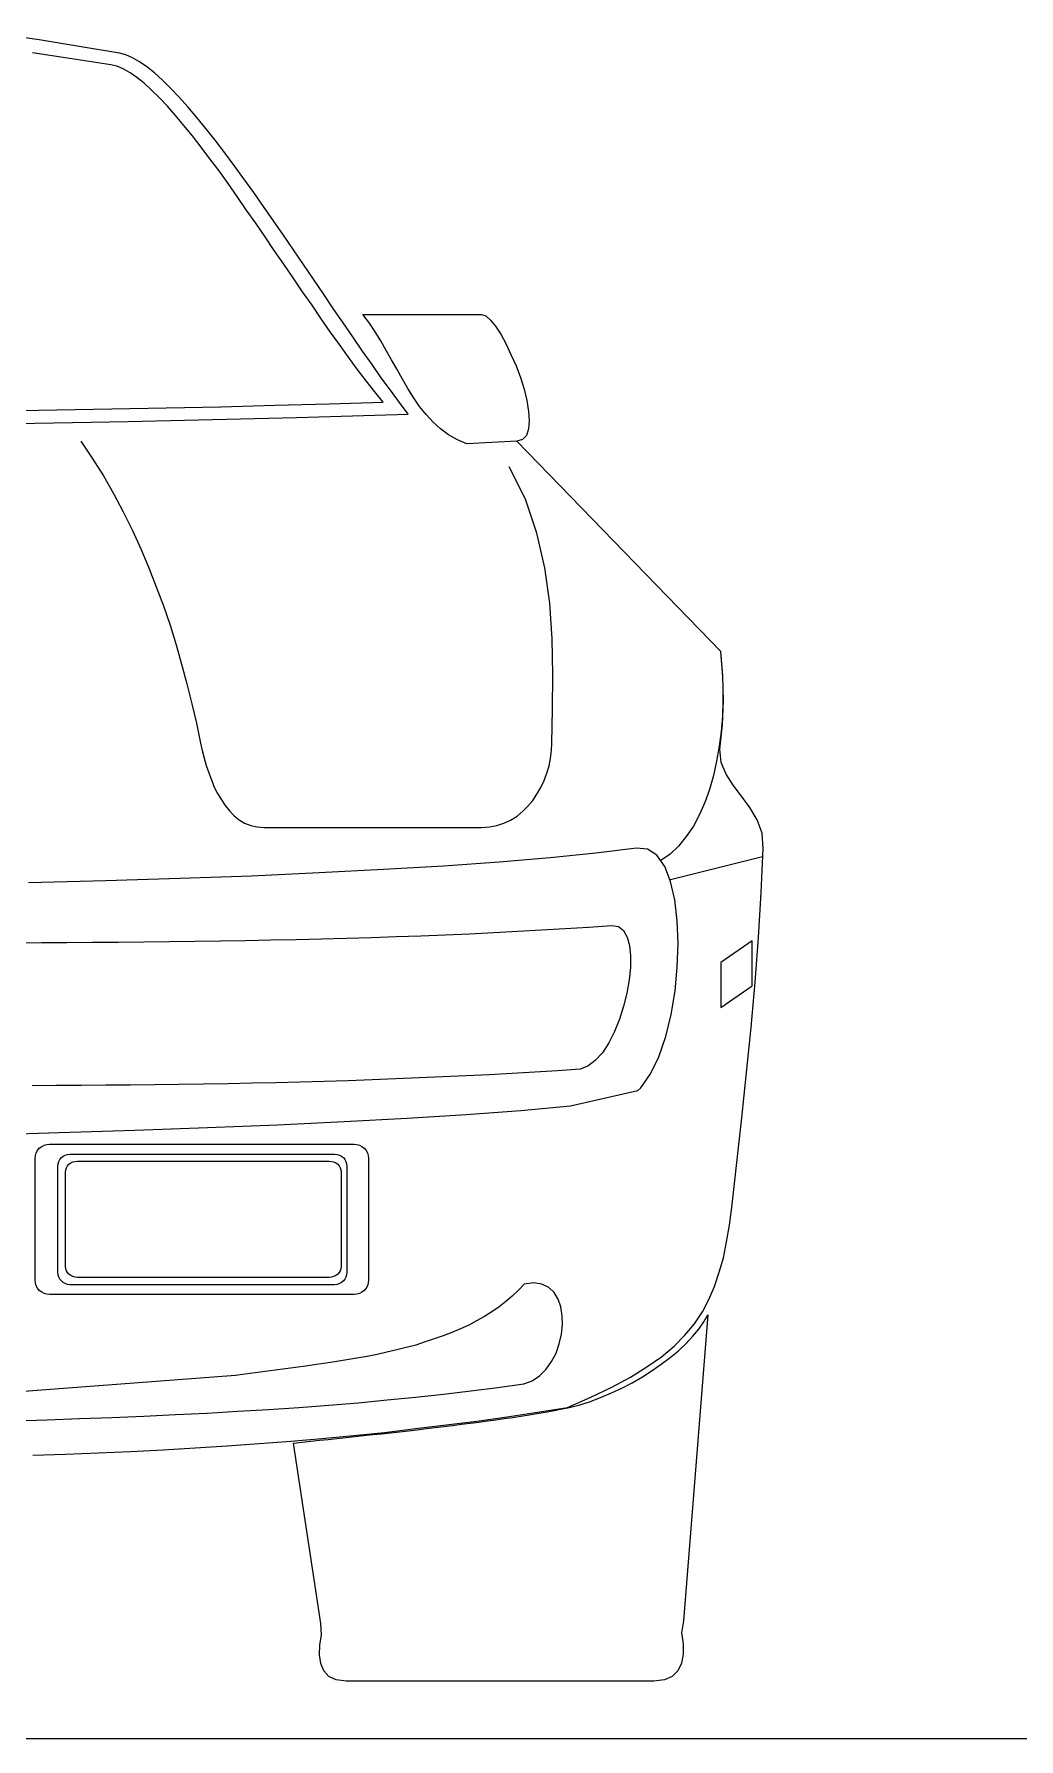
# Model space of a CAD drawing. Header units: millimetres. Extents: x 587797 to 2274247, y 1711 to 439204.
# Drawn here: x 1017630 to 1018800, y 283670 to 285695 of the extents above; entities that cross this region are included whole.
import ezdxf

# ---------------------------------------------------------------- set-up
doc = ezdxf.new("R2010")
doc.units = ezdxf.units.MM
doc.layers.add('finiture', color=7, linetype='Continuous', lineweight=20)

msp = doc.modelspace()

# ---------------------------------------------------------------- linework, layer by layer
msp.add_line((1042868.164, 283669.666, 442.155), (971709.651, 283669.666, 442.155))
at = {"layer": 'finiture'}
for p, q in [((1017636.356, 285687.82, 442.155), (1017589.103, 285694.629, 442.155)), ((1017683.625, 285679.813, 442.155), (1017636.356, 285687.82, 442.155)), ((1017674.814, 285665.391, 442.155), (1017628.349, 285672.2, 442.155)), ((1017721.263, 285658.188, 442.155), (1017674.814, 285665.391, 442.155)), ((1017731.681, 285671.806, 442.155), (1017683.625, 285679.813, 442.155)), ((1017739.294, 285669.804, 442.155), (1017731.681, 285671.806, 442.155)), ((1017746.891, 285666.605, 442.155), (1017739.294, 285669.804, 442.155)), ((1017755.308, 285661.798, 442.155), (1017746.891, 285666.605, 442.155)), ((1017764.119, 285655.792, 442.155), (1017755.308, 285661.798, 442.155)), ((1017728.466, 285656.581, 442.155), (1017721.263, 285658.188, 442.155)), ((1017736.079, 285653.381, 442.155), (1017728.466, 285656.581, 442.155)), ((1017744.086, 285648.574, 442.155), (1017736.079, 285653.381, 442.155)), ((1017752.108, 285642.963, 442.155), (1017744.086, 285648.574, 442.155)), ((1017760.919, 285636.154, 442.155), (1017752.108, 285642.963, 442.155)), ((1017773.323, 285648.574, 442.155), (1017764.119, 285655.792, 442.155)), ((1017782.544, 285639.763, 442.155), (1017773.323, 285648.574, 442.155)), ((1017769.73, 285628.147, 442.155), (1017760.919, 285636.154, 442.155)), ((1017778.934, 285618.942, 442.155), (1017769.73, 285628.147, 442.155)), ((1017792.552, 285630.148, 442.155), (1017782.544, 285639.763, 442.155)), ((1017802.561, 285619.746, 442.155), (1017792.552, 285630.148, 442.155)), ((1017788.549, 285608.933, 442.155), (1017778.934, 285618.942, 442.155)), ((1017798.163, 285598.121, 442.155), (1017788.549, 285608.933, 442.155)), ((1017812.979, 285608.13, 442.155), (1017802.561, 285619.746, 442.155)), ((1017823.398, 285595.71, 442.155), (1017812.979, 285608.13, 442.155)), ((1017808.172, 285586.095, 442.155), (1017798.163, 285598.121, 442.155)), ((1017818.181, 285573.691, 442.155), (1017808.172, 285586.095, 442.155)), ((1017834.21, 285582.501, 442.155), (1017823.398, 285595.71, 442.155)), ((1017845.416, 285568.474, 442.155), (1017834.21, 285582.501, 442.155)), ((1017828.599, 285560.467, 442.155), (1017818.181, 285573.691, 442.155)), ((1017839.017, 285546.455, 442.155), (1017828.599, 285560.467, 442.155)), ((1017856.639, 285553.658, 442.155), (1017845.416, 285568.474, 442.155)), ((1017849.83, 285532.033, 442.155), (1017839.017, 285546.455, 442.155)), ((1017867.845, 285538.432, 442.155), (1017856.639, 285553.658, 442.155)), ((1017860.642, 285517.217, 442.155), (1017849.83, 285532.033, 442.155)), ((1017879.461, 285522.813, 442.155), (1017867.845, 285538.432, 442.155)), ((1017891.078, 285506.405, 442.155), (1017879.461, 285522.813, 442.155)), ((1017871.454, 285501.598, 442.155), (1017860.642, 285517.217, 442.155)), ((1017882.267, 285485.978, 442.155), (1017871.454, 285501.598, 442.155)), ((1017902.694, 285489.981, 442.155), (1017891.078, 285506.405, 442.155)), ((1017893.473, 285469.949, 442.155), (1017882.267, 285485.978, 442.155)), ((1017914.704, 285472.754, 442.155), (1017902.694, 285489.981, 442.155)), ((1017904.695, 285453.935, 442.155), (1017893.473, 285469.949, 442.155)), ((1017926.32, 285455.937, 442.155), (1017914.704, 285472.754, 442.155)), ((1017915.508, 285437.511, 442.155), (1017904.695, 285453.935, 442.155)), ((1017938.331, 285438.315, 442.155), (1017926.32, 285455.937, 442.155)), ((1017926.714, 285421.498, 442.155), (1017915.508, 285437.511, 442.155)), ((1017937.936, 285405.074, 442.155), (1017926.714, 285421.498, 442.155)), ((1017950.357, 285421.088, 442.155), (1017938.331, 285438.315, 442.155)), ((1017961.973, 285403.466, 442.155), (1017950.357, 285421.088, 442.155)), ((1017949.143, 285388.651, 442.155), (1017937.936, 285405.074, 442.155)), ((1017973.983, 285386.255, 442.155), (1017961.973, 285403.466, 442.155)), ((1017960.365, 285372.637, 442.155), (1017949.143, 285388.651, 442.155)), ((1017985.599, 285368.634, 442.155), (1017973.983, 285386.255, 442.155)), ((1017971.177, 285356.608, 442.155), (1017960.365, 285372.637, 442.155)), ((1017997.215, 285351.8, 442.155), (1017985.599, 285368.634, 442.155)), ((1018028.455, 285351.406, 442.155), (1018020.842, 285361.415, 442.155)), ((1018020.842, 285361.415, 442.155), (1018161.813, 285361.415, 442.155)), ((1018161.813, 285361.415, 442.155), (1018166.62, 285359.823, 442.155)), ((1018166.62, 285359.823, 442.155), (1018172.231, 285355.016, 442.155)), ((1017981.99, 285340.988, 442.155), (1017971.177, 285356.608, 442.155)), ((1017992.802, 285325.778, 442.155), (1017981.99, 285340.988, 442.155)), ((1018008.816, 285334.983, 442.155), (1017997.215, 285351.8, 442.155)), ((1018035.264, 285340.988, 442.155), (1018028.455, 285351.406, 442.155)), ((1018042.073, 285330.175, 442.155), (1018035.264, 285340.988, 442.155)), ((1018172.231, 285355.016, 442.155), (1018178.236, 285347.797, 442.155)), ((1018178.236, 285347.797, 442.155), (1018184.636, 285338.182, 442.155)), ((1018184.636, 285338.182, 442.155), (1018190.656, 285326.976, 442.155)), ((1018003.615, 285310.962, 442.155), (1017992.802, 285325.778, 442.155)), ((1018020.432, 285318.165, 442.155), (1018008.816, 285334.983, 442.155)), ((1018031.654, 285302.152, 442.155), (1018020.432, 285318.165, 442.155)), ((1018048.472, 285318.969, 442.155), (1018042.073, 285330.175, 442.155)), ((1018054.887, 285307.747, 442.155), (1018048.472, 285318.969, 442.155)), ((1018190.656, 285326.976, 442.155), (1018196.662, 285314.162, 442.155)), ((1018014.033, 285296.54, 442.155), (1018003.615, 285310.962, 442.155)), ((1018042.467, 285286.532, 442.155), (1018031.654, 285302.152, 442.155)), ((1018061.286, 285296.131, 442.155), (1018054.887, 285307.747, 442.155)), ((1018196.662, 285314.162, 442.155), (1018202.667, 285300.544, 442.155)), ((1018202.667, 285300.544, 442.155), (1018207.868, 285286.926, 442.155)), ((1018024.436, 285282.922, 442.155), (1018014.033, 285296.54, 442.155)), ((1018034.854, 285269.699, 442.155), (1018024.436, 285282.922, 442.155)), ((1018053.673, 285271.7, 442.155), (1018042.467, 285286.532, 442.155)), ((1018067.701, 285284.924, 442.155), (1018061.286, 285296.131, 442.155)), ((1018074.1, 285273.702, 442.155), (1018067.701, 285284.924, 442.155)), ((1018207.868, 285286.926, 442.155), (1018212.281, 285272.914, 442.155)), ((1017980.792, 285255.293, 442.155), (1018044.863, 285257.294, 442.155)), ((1018044.863, 285257.294, 442.155), (1018034.854, 285269.699, 442.155)), ((1018064.092, 285256.884, 442.155), (1018053.673, 285271.7, 442.155)), ((1018074.51, 285243.267, 442.155), (1018064.092, 285256.884, 442.155)), ((1018080.909, 285262.89, 442.155), (1018074.1, 285273.702, 442.155)), ((1018088.128, 285252.487, 442.155), (1018080.909, 285262.89, 442.155)), ((1018212.281, 285272.914, 442.155), (1018215.481, 285259.296, 442.155)), ((1018215.481, 285259.296, 442.155), (1018217.483, 285246.482, 442.155)), ((1017592.302, 285247.27, 442.155), (1017657.177, 285248.484, 442.155)), ((1017657.177, 285248.484, 442.155), (1017722.461, 285249.681, 442.155)), ((1017722.461, 285249.681, 442.155), (1017786.941, 285250.879, 442.155)), ((1017786.941, 285250.879, 442.155), (1017851.831, 285252.077, 442.155)), ((1017808.976, 285236.064, 442.155), (1017875.458, 285237.671, 442.155)), ((1017851.831, 285252.077, 442.155), (1017916.312, 285253.685, 442.155)), ((1017875.458, 285237.671, 442.155), (1017941.94, 285239.263, 442.155)), ((1017916.312, 285253.685, 442.155), (1017980.792, 285255.293, 442.155)), ((1017941.94, 285239.263, 442.155), (1018008.422, 285241.265, 442.155)), ((1018008.422, 285241.265, 442.155), (1018074.51, 285243.267, 442.155)), ((1018095.725, 285242.873, 442.155), (1018088.128, 285252.487, 442.155)), ((1018104.142, 285233.652, 442.155), (1018095.725, 285242.873, 442.155)), ((1018217.483, 285246.482, 442.155), (1018218.286, 285235.26, 442.155)), ((1017608.726, 285232.06, 442.155), (1017675.602, 285233.258, 442.155)), ((1017675.602, 285233.258, 442.155), (1017742.084, 285234.456, 442.155)), ((1017742.084, 285234.456, 442.155), (1017808.976, 285236.064, 442.155)), ((1018112.952, 285225.645, 442.155), (1018104.142, 285233.652, 442.155)), ((1018122.567, 285218.442, 442.155), (1018112.952, 285225.645, 442.155)), ((1018132.985, 285212.831, 442.155), (1018122.567, 285218.442, 442.155)), ((1018215.087, 285218.032, 442.155), (1018210.28, 285213.241, 442.155)), ((1018217.483, 285225.645, 442.155), (1018215.087, 285218.032, 442.155)), ((1018218.286, 285235.26, 442.155), (1018217.483, 285225.645, 442.155)), ((1017685.626, 285211.223, 442.155), (1017699.244, 285190.812, 442.155)), ((1018144.192, 285208.024, 442.155), (1018132.985, 285212.831, 442.155)), ((1018203.471, 285211.223, 442.155), (1018144.192, 285208.024, 442.155)), ((1018210.28, 285213.241, 442.155), (1018203.471, 285211.223, 442.155)), ((1018203.471, 285211.223, 442.155), (1018445.772, 284961.325, 442.155)), ((1017699.244, 285190.812, 442.155), (1017712.452, 285169.976, 442.155)), ((1018213.873, 285142.346, 442.155), (1018194.66, 285180.788, 442.155)), ((1017712.452, 285169.976, 442.155), (1017724.463, 285148.761, 442.155)), ((1017724.463, 285148.761, 442.155), (1017736.079, 285127.12, 442.155)), ((1018227.491, 285101.902, 442.155), (1018213.873, 285142.346, 442.155)), ((1017736.079, 285127.12, 442.155), (1017746.891, 285105.101, 442.155)), ((1017746.891, 285105.101, 442.155), (1017756.916, 285083.067, 442.155)), ((1018236.712, 285060.638, 442.155), (1018227.491, 285101.902, 442.155)), ((1017756.916, 285083.067, 442.155), (1017766.514, 285060.638, 442.155)), ((1017766.514, 285060.638, 442.155), (1017775.325, 285038.209, 442.155)), ((1018242.717, 285018.586, 442.155), (1018236.712, 285060.638, 442.155)), ((1017775.325, 285038.209, 442.155), (1017783.742, 285015.387, 442.155)), ((1017783.742, 285015.387, 442.155), (1017791.748, 284992.564, 442.155)), ((1018245.522, 284976.141, 442.155), (1018242.717, 285018.586, 442.155)), ((1017791.748, 284992.564, 442.155), (1017798.967, 284969.332, 442.155)), ((1018246.326, 284934.089, 442.155), (1018245.522, 284976.141, 442.155)), ((1017798.967, 284969.332, 442.155), (1017805.366, 284946.099, 442.155)), ((1018448.168, 284932.087, 442.155), (1018445.772, 284961.325, 442.155)), ((1018445.772, 284955.304, 442.155), (1018447.364, 284938.092, 442.155)), ((1017805.366, 284946.099, 442.155), (1017811.781, 284922.867, 442.155)), ((1018245.916, 284892.841, 442.155), (1018246.326, 284934.089, 442.155)), ((1018447.364, 284938.092, 442.155), (1018448.168, 284920.471, 442.155)), ((1017811.781, 284922.867, 442.155), (1017817.377, 284899.24, 442.155)), ((1018448.972, 284902.85, 442.155), (1018448.168, 284932.087, 442.155)), ((1018448.168, 284920.471, 442.155), (1018448.168, 284902.44, 442.155)), ((1017817.377, 284899.24, 442.155), (1017822.988, 284876.008, 442.155)), ((1018245.112, 284852.381, 442.155), (1018245.916, 284892.841, 442.155)), ((1018447.774, 284874.006, 442.155), (1018448.972, 284902.85, 442.155)), ((1018448.168, 284902.44, 442.155), (1018447.774, 284884.424, 442.155)), ((1017822.988, 284876.008, 442.155), (1017827.795, 284852.381, 442.155)), ((1018444.574, 284845.178, 442.155), (1018447.774, 284874.006, 442.155)), ((1018447.774, 284884.424, 442.155), (1018446.166, 284866.393, 442.155)), ((1017827.795, 284852.381, 442.155), (1017829.797, 284843.571, 442.155)), ((1018244.718, 284843.571, 442.155), (1018245.112, 284852.381, 442.155)), ((1018446.166, 284866.393, 442.155), (1018444.165, 284848.772, 442.155)), ((1017829.797, 284843.571, 442.155), (1017832.208, 284834.76, 442.155)), ((1017832.208, 284834.76, 442.155), (1017834.604, 284825.949, 442.155)), ((1018241.913, 284825.555, 442.155), (1018243.521, 284834.366, 442.155)), ((1018243.521, 284834.366, 442.155), (1018244.718, 284843.571, 442.155)), ((1018444.165, 284848.772, 442.155), (1018440.965, 284831.15, 442.155)), ((1018446.166, 284829.559, 442.155), (1018444.574, 284845.178, 442.155)), ((1017834.604, 284825.949, 442.155), (1017837.804, 284817.138, 442.155)), ((1017837.804, 284817.138, 442.155), (1017841.019, 284808.722, 442.155)), ((1018235.908, 284807.934, 442.155), (1018239.107, 284816.744, 442.155)), ((1018239.107, 284816.744, 442.155), (1018241.913, 284825.555, 442.155)), ((1018437.356, 284813.939, 442.155), (1018432.548, 284797.515, 442.155)), ((1018440.965, 284831.15, 442.155), (1018437.356, 284813.939, 442.155)), ((1018452.171, 284815.531, 442.155), (1018446.166, 284829.559, 442.155)), ((1018460.588, 284802.323, 442.155), (1018452.171, 284815.531, 442.155)), ((1017841.019, 284808.722, 442.155), (1017844.219, 284800.321, 442.155)), ((1017844.219, 284800.321, 442.155), (1017848.222, 284792.708, 442.155)), ((1017848.222, 284792.708, 442.155), (1017852.635, 284785.095, 442.155)), ((1018222.684, 284784.291, 442.155), (1018227.491, 284791.904, 442.155)), ((1018227.491, 284791.904, 442.155), (1018232.298, 284799.911, 442.155)), ((1018232.298, 284799.911, 442.155), (1018235.908, 284807.934, 442.155)), ((1018432.548, 284797.515, 442.155), (1018426.953, 284781.896, 442.155)), ((1018470.597, 284789.509, 442.155), (1018460.588, 284802.323, 442.155)), ((1017852.635, 284785.095, 442.155), (1017857.033, 284778.286, 442.155)), ((1017857.033, 284778.286, 442.155), (1017862.234, 284771.887, 442.155)), ((1017862.234, 284771.887, 442.155), (1017867.845, 284766.276, 442.155)), ((1018203.865, 284765.882, 442.155), (1018210.674, 284771.477, 442.155)), ((1018210.674, 284771.477, 442.155), (1018216.679, 284777.483, 442.155)), ((1018216.679, 284777.483, 442.155), (1018222.684, 284784.291, 442.155)), ((1018426.953, 284781.896, 442.155), (1018420.538, 284767.474, 442.155)), ((1018480.605, 284775.891, 442.155), (1018470.597, 284789.509, 442.155)), ((1018489.022, 284761.469, 442.155), (1018480.605, 284775.891, 442.155)), ((1017867.845, 284766.276, 442.155), (1017873.85, 284761.469, 442.155)), ((1017873.85, 284761.469, 442.155), (1017880.265, 284757.465, 442.155)), ((1017880.265, 284757.465, 442.155), (1017887.468, 284754.66, 442.155)), ((1017887.468, 284754.66, 442.155), (1017895.081, 284753.052, 442.155)), ((1017895.081, 284753.052, 442.155), (1017903.088, 284752.264, 442.155)), ((1017903.088, 284752.264, 442.155), (1018161.813, 284752.264, 442.155)), ((1018161.813, 284752.264, 442.155), (1018171.033, 284753.052, 442.155)), ((1018171.033, 284753.052, 442.155), (1018179.844, 284754.66, 442.155)), ((1018179.844, 284754.66, 442.155), (1018188.245, 284757.465, 442.155)), ((1018188.245, 284757.465, 442.155), (1018196.252, 284761.075, 442.155)), ((1018196.252, 284761.075, 442.155), (1018203.865, 284765.882, 442.155)), ((1018413.335, 284753.856, 442.155), (1018404.918, 284741.452, 442.155)), ((1018420.538, 284767.474, 442.155), (1018413.335, 284753.856, 442.155)), ((1018495.027, 284745.455, 442.155), (1018489.022, 284761.469, 442.155)), ((1018395.714, 284730.23, 442.155), (1018385.689, 284720.615, 442.155)), ((1018404.918, 284741.452, 442.155), (1018395.714, 284730.23, 442.155)), ((1018496.225, 284727.424, 442.155), (1018495.027, 284745.455, 442.155)), ((1018182.65, 284711, 442.155), (1018116.562, 284706.193, 442.155)), ((1018243.127, 284716.218, 442.155), (1018182.65, 284711, 442.155)), ((1018297.583, 284721.813, 442.155), (1018243.127, 284716.218, 442.155)), ((1018345.655, 284727.834, 442.155), (1018297.583, 284721.813, 442.155)), ((1018358.863, 284726.62, 442.155), (1018345.655, 284727.834, 442.155)), ((1018370.085, 284719.417, 442.155), (1018358.863, 284726.62, 442.155)), ((1018379.29, 284705.799, 442.155), (1018370.085, 284719.417, 442.155)), ((1018385.689, 284720.615, 442.155), (1018374.483, 284713.002, 442.155)), ((1018386.099, 284690.574, 442.155), (1018495.437, 284717.809, 442.155)), ((1018493.829, 284674.954, 442.155), (1018496.225, 284727.424, 442.155)), ((1017803.365, 284691.787, 442.155), (1017715.258, 284688.982, 442.155)), ((1017888.272, 284694.593, 442.155), (1017803.365, 284691.787, 442.155)), ((1017968.782, 284698.186, 442.155), (1017888.272, 284694.593, 442.155)), ((1018045.272, 284702.19, 442.155), (1017968.782, 284698.186, 442.155)), ((1018116.562, 284706.193, 442.155), (1018045.272, 284702.19, 442.155)), ((1018386.099, 284688.178, 442.155), (1018379.29, 284705.799, 442.155)), ((1017715.258, 284688.982, 442.155), (1017623.542, 284686.57, 442.155)), ((1018391.3, 284666.143, 442.155), (1018386.099, 284688.178, 442.155)), ((1018490.629, 284621.696, 442.155), (1018493.829, 284674.954, 442.155)), ((1018394.106, 284641.319, 442.155), (1018391.3, 284666.143, 442.155)), ((1018176.235, 284627.701, 442.155), (1018204.668, 284628.899, 442.155)), ((1018204.668, 284628.899, 442.155), (1018233.102, 284630.506, 442.155)), ((1018233.102, 284630.506, 442.155), (1018261.142, 284632.114, 442.155)), ((1018261.142, 284632.114, 442.155), (1018288.772, 284633.706, 442.155)), ((1018288.772, 284633.706, 442.155), (1018316.402, 284635.708, 442.155)), ((1018316.402, 284635.708, 442.155), (1018324.424, 284634.51, 442.155)), ((1018324.424, 284634.51, 442.155), (1018330.429, 284629.703, 442.155)), ((1018330.429, 284629.703, 442.155), (1018334.827, 284622.09, 442.155)), ((1018395.304, 284614.493, 442.155), (1018394.106, 284641.319, 442.155)), ((1017608.726, 284615.281, 442.155), (1017639.161, 284615.691, 442.155)), ((1017639.161, 284615.691, 442.155), (1017669.203, 284615.691, 442.155)), ((1017669.203, 284615.691, 442.155), (1017699.638, 284616.085, 442.155)), ((1017699.638, 284616.085, 442.155), (1017730.074, 284616.085, 442.155)), ((1017730.074, 284616.085, 442.155), (1017760.509, 284616.494, 442.155)), ((1017760.509, 284616.494, 442.155), (1017790.945, 284616.889, 442.155)), ((1017790.945, 284616.889, 442.155), (1017820.986, 284617.283, 442.155)), ((1017820.986, 284617.283, 442.155), (1017851.422, 284617.692, 442.155)), ((1017851.422, 284617.692, 442.155), (1017881.463, 284618.086, 442.155)), ((1017881.463, 284618.086, 442.155), (1017911.504, 284618.89, 442.155)), ((1017911.504, 284618.89, 442.155), (1017941.546, 284619.3, 442.155)), ((1017941.546, 284619.3, 442.155), (1017971.572, 284620.088, 442.155)), ((1017971.572, 284620.088, 442.155), (1018001.219, 284620.892, 442.155)), ((1018001.219, 284620.892, 442.155), (1018030.851, 284621.696, 442.155)), ((1018030.851, 284621.696, 442.155), (1018060.088, 284622.894, 442.155)), ((1018060.088, 284622.894, 442.155), (1018089.72, 284623.697, 442.155)), ((1018089.72, 284623.697, 442.155), (1018118.563, 284624.895, 442.155)), ((1018118.563, 284624.895, 442.155), (1018147.391, 284626.093, 442.155)), ((1018147.391, 284626.093, 442.155), (1018176.235, 284627.701, 442.155)), ((1018334.827, 284622.09, 442.155), (1018337.633, 284612.081, 442.155)), ((1018337.633, 284612.081, 442.155), (1018338.83, 284599.661, 442.155)), ((1018394.106, 284586.453, 442.155), (1018395.304, 284614.493, 442.155)), ((1018483.017, 284617.692, 442.155), (1018445.772, 284592.064, 442.155)), ((1018483.017, 284564.04, 442.155), (1018483.017, 284617.692, 442.155)), ((1018486.626, 284568.438, 442.155), (1018490.629, 284621.696, 442.155)), ((1018338.83, 284599.661, 442.155), (1018338.83, 284586.043, 442.155)), ((1018445.772, 284592.064, 442.155), (1018445.772, 284538.412, 442.155)), ((1018337.238, 284571.243, 442.155), (1018334.433, 284555.624, 442.155)), ((1018338.83, 284586.043, 442.155), (1018337.238, 284571.243, 442.155)), ((1018391.71, 284558.035, 442.155), (1018394.106, 284586.453, 442.155)), ((1018481.819, 284514.77, 442.155), (1018486.626, 284568.438, 442.155)), ((1018334.433, 284555.624, 442.155), (1018330.429, 284540.004, 442.155)), ((1018386.903, 284529.995, 442.155), (1018391.71, 284558.035, 442.155)), ((1018445.772, 284538.412, 442.155), (1018483.017, 284564.04, 442.155)), ((1018330.429, 284540.004, 442.155), (1018325.622, 284524.384, 442.155)), ((1018380.488, 284503.957, 442.155), (1018386.903, 284529.995, 442.155)), ((1018319.617, 284509.978, 442.155), (1018312.808, 284496.36, 442.155)), ((1018325.622, 284524.384, 442.155), (1018319.617, 284509.978, 442.155)), ((1018476.602, 284461.118, 442.155), (1018481.819, 284514.77, 442.155)), ((1018312.808, 284496.36, 442.155), (1018305.195, 284484.744, 442.155)), ((1018372.481, 284479.937, 442.155), (1018380.488, 284503.957, 442.155)), ((1018287.968, 284468.715, 442.155), (1018278.763, 284465.121, 442.155)), ((1018296.779, 284475.524, 442.155), (1018287.968, 284468.715, 442.155)), ((1018305.195, 284484.744, 442.155), (1018296.779, 284475.524, 442.155)), ((1018362.473, 284459.51, 442.155), (1018372.481, 284479.937, 442.155)), ((1017773.323, 284446.696, 442.155), (1017744.086, 284446.286, 442.155)), ((1017802.167, 284447.09, 442.155), (1017773.323, 284446.696, 442.155)), ((1017831.404, 284447.5, 442.155), (1017802.167, 284447.09, 442.155)), ((1017860.232, 284447.894, 442.155), (1017831.404, 284447.5, 442.155)), ((1017889.076, 284448.697, 442.155), (1017860.232, 284447.894, 442.155)), ((1017917.51, 284449.092, 442.155), (1017889.076, 284448.697, 442.155)), ((1017946.353, 284449.895, 442.155), (1017917.51, 284449.092, 442.155)), ((1017974.787, 284450.699, 442.155), (1017946.353, 284449.895, 442.155)), ((1018003.221, 284451.503, 442.155), (1017974.787, 284450.699, 442.155)), ((1018031.654, 284452.701, 442.155), (1018003.221, 284451.503, 442.155)), ((1018059.694, 284453.505, 442.155), (1018031.654, 284452.701, 442.155)), ((1018087.718, 284454.703, 442.155), (1018059.694, 284453.505, 442.155)), ((1018115.758, 284455.901, 442.155), (1018087.718, 284454.703, 442.155)), ((1018143.388, 284457.098, 442.155), (1018115.758, 284455.901, 442.155)), ((1018170.624, 284458.312, 442.155), (1018143.388, 284457.098, 442.155)), ((1018198.254, 284459.904, 442.155), (1018170.624, 284458.312, 442.155)), ((1018225.095, 284461.512, 442.155), (1018198.254, 284459.904, 442.155)), ((1018251.921, 284463.119, 442.155), (1018225.095, 284461.512, 442.155)), ((1018278.763, 284465.121, 442.155), (1018251.921, 284463.119, 442.155)), ((1018350.856, 284443.086, 442.155), (1018362.473, 284459.51, 442.155)), ((1018471.006, 284407.45, 442.155), (1018476.602, 284461.118, 442.155)), ((1017656.783, 284445.892, 442.155), (1017627.955, 284445.498, 442.155)), ((1017686.02, 284445.892, 442.155), (1017656.783, 284445.892, 442.155)), ((1017715.258, 284446.286, 442.155), (1017686.02, 284445.892, 442.155)), ((1017744.086, 284446.286, 442.155), (1017715.258, 284446.286, 442.155)), ((1018267.541, 284421.462, 442.155), (1018347.247, 284439.887, 442.155)), ((1018347.247, 284439.887, 442.155), (1018350.856, 284443.086, 442.155)), ((1018347.247, 284439.887, 442.155), (1018347.247, 284439.887, 442.155)), ((1017998.413, 284403.036, 442.155), (1018073.296, 284407.04, 442.155)), ((1018073.296, 284407.04, 442.155), (1018143.388, 284411.453, 442.155)), ((1018143.388, 284411.453, 442.155), (1018208.278, 284416.26, 442.155)), ((1018208.278, 284416.26, 442.155), (1018267.541, 284421.462, 442.155)), ((1018464.985, 284354.176, 442.155), (1018471.006, 284407.45, 442.155)), ((1017567.478, 284387.023, 442.155), (1017659.982, 284389.828, 442.155)), ((1017659.982, 284389.828, 442.155), (1017749.697, 284392.618, 442.155)), ((1017749.697, 284392.618, 442.155), (1017836.212, 284395.833, 442.155)), ((1017836.212, 284395.833, 442.155), (1017919.117, 284399.033, 442.155)), ((1017919.117, 284399.033, 442.155), (1017998.413, 284403.036, 442.155)), ((1017631.958, 284362.592, 442.155), (1017632.746, 284365.792, 442.155)), ((1017632.746, 284365.792, 442.155), (1017634.354, 284368.598, 442.155)), ((1017634.354, 284368.598, 442.155), (1017636.356, 284371.403, 442.155)), ((1017636.356, 284371.403, 442.155), (1017639.161, 284373.405, 442.155)), ((1017639.161, 284373.405, 442.155), (1017641.967, 284374.997, 442.155)), ((1017641.967, 284374.997, 442.155), (1017645.166, 284375.801, 442.155)), ((1017645.166, 284375.801, 442.155), (1017648.366, 284376.21, 442.155)), ((1017648.366, 284376.21, 442.155), (1018010.424, 284376.21, 442.155)), ((1018010.424, 284376.21, 442.155), (1018013.623, 284375.801, 442.155)), ((1018013.623, 284375.801, 442.155), (1018016.839, 284374.997, 442.155)), ((1018016.839, 284374.997, 442.155), (1018019.644, 284373.405, 442.155)), ((1018019.644, 284373.405, 442.155), (1018022.434, 284371.403, 442.155)), ((1018022.434, 284371.403, 442.155), (1018024.436, 284368.598, 442.155)), ((1018024.436, 284368.598, 442.155), (1018026.043, 284365.792, 442.155)), ((1018026.043, 284365.792, 442.155), (1018026.847, 284362.592, 442.155)), ((1017631.549, 284359.377, 442.155), (1017631.958, 284362.592, 442.155)), ((1017631.549, 284214.403, 442.155), (1017631.549, 284359.377, 442.155)), ((1017658.39, 284349.778, 442.155), (1017658.784, 284352.568, 442.155)), ((1017658.39, 284223.607, 442.155), (1017658.39, 284349.778, 442.155)), ((1017658.784, 284352.568, 442.155), (1017659.588, 284355.374, 442.155)), ((1017659.588, 284355.374, 442.155), (1017660.786, 284357.785, 442.155)), ((1017660.786, 284357.785, 442.155), (1017662.788, 284360.181, 442.155)), ((1017662.788, 284360.181, 442.155), (1017664.79, 284361.789, 442.155)), ((1017664.79, 284361.789, 442.155), (1017667.201, 284362.986, 442.155)), ((1017667.201, 284362.986, 442.155), (1017670.007, 284363.79, 442.155)), ((1017667.595, 284342.969, 442.155), (1017668.005, 284345.759, 442.155)), ((1017668.005, 284345.759, 442.155), (1017668.793, 284348.171, 442.155)), ((1017668.793, 284348.171, 442.155), (1017670.007, 284350.172, 442.155)), ((1017670.007, 284363.79, 442.155), (1017672.796, 284364.184, 442.155)), ((1017670.007, 284350.172, 442.155), (1017671.599, 284352.174, 442.155)), ((1017671.599, 284352.174, 442.155), (1017673.6, 284353.782, 442.155)), ((1017672.796, 284364.184, 442.155), (1017987.191, 284364.184, 442.155)), ((1017673.6, 284353.782, 442.155), (1017676.012, 284354.98, 442.155)), ((1017676.012, 284354.98, 442.155), (1017678.817, 284355.374, 442.155)), ((1017678.817, 284355.374, 442.155), (1017681.623, 284355.783, 442.155)), ((1017681.623, 284355.783, 442.155), (1017980.792, 284355.783, 442.155)), ((1017980.792, 284355.783, 442.155), (1017983.598, 284355.374, 442.155)), ((1017983.598, 284355.374, 442.155), (1017985.993, 284354.98, 442.155)), ((1017985.993, 284354.98, 442.155), (1017988.405, 284353.782, 442.155)), ((1017987.191, 284364.184, 442.155), (1017989.997, 284363.79, 442.155)), ((1017988.405, 284353.782, 442.155), (1017990.801, 284352.174, 442.155)), ((1017989.997, 284363.79, 442.155), (1017992.802, 284362.986, 442.155)), ((1017990.801, 284352.174, 442.155), (1017992.408, 284350.172, 442.155)), ((1017992.408, 284350.172, 442.155), (1017993.606, 284348.171, 442.155)), ((1017992.802, 284362.986, 442.155), (1017995.214, 284361.789, 442.155)), ((1017993.606, 284348.171, 442.155), (1017994.41, 284345.759, 442.155)), ((1017994.41, 284345.759, 442.155), (1017994.804, 284342.969, 442.155)), ((1017995.214, 284361.789, 442.155), (1017997.61, 284360.181, 442.155)), ((1017997.61, 284360.181, 442.155), (1017999.217, 284357.785, 442.155)), ((1017999.217, 284357.785, 442.155), (1018000.415, 284355.374, 442.155)), ((1018000.415, 284355.374, 442.155), (1018001.219, 284352.568, 442.155)), ((1018001.219, 284352.568, 442.155), (1018001.613, 284349.778, 442.155)), ((1018001.613, 284349.778, 442.155), (1018001.613, 284223.607, 442.155)), ((1018026.847, 284362.592, 442.155), (1018027.241, 284359.377, 442.155)), ((1018027.241, 284359.377, 442.155), (1018027.241, 284214.403, 442.155)), ((1018458.98, 284300.918, 442.155), (1018464.985, 284354.176, 442.155)), ((1017667.595, 284230.826, 442.155), (1017667.595, 284342.969, 442.155)), ((1017994.804, 284342.969, 442.155), (1017994.804, 284230.826, 442.155)), ((1018456.175, 284279.687, 442.155), (1018458.98, 284300.918, 442.155)), ((1018452.581, 284260.064, 442.155), (1018456.175, 284279.687, 442.155)), ((1018448.972, 284241.229, 442.155), (1018452.581, 284260.064, 442.155)), ((1017668.005, 284228.021, 442.155), (1017667.595, 284230.826, 442.155)), ((1017668.793, 284225.609, 442.155), (1017668.005, 284228.021, 442.155)), ((1017670.007, 284223.607, 442.155), (1017668.793, 284225.609, 442.155)), ((1017993.606, 284225.609, 442.155), (1017992.408, 284223.607, 442.155)), ((1017994.41, 284228.021, 442.155), (1017993.606, 284225.609, 442.155)), ((1017994.804, 284230.826, 442.155), (1017994.41, 284228.021, 442.155)), ((1018438.553, 284207.2, 442.155), (1018444.165, 284224.017, 442.155)), ((1018444.165, 284224.017, 442.155), (1018448.972, 284241.229, 442.155)), ((1017631.958, 284211.203, 442.155), (1017631.549, 284214.403, 442.155)), ((1017632.746, 284207.988, 442.155), (1017631.958, 284211.203, 442.155)), ((1017634.354, 284205.198, 442.155), (1017632.746, 284207.988, 442.155)), ((1017636.356, 284202.392, 442.155), (1017634.354, 284205.198, 442.155)), ((1017658.784, 284220.818, 442.155), (1017658.39, 284223.607, 442.155)), ((1017659.588, 284218.012, 442.155), (1017658.784, 284220.818, 442.155)), ((1017660.786, 284215.601, 442.155), (1017659.588, 284218.012, 442.155)), ((1017662.788, 284213.599, 442.155), (1017660.786, 284215.601, 442.155)), ((1017664.79, 284211.597, 442.155), (1017662.788, 284213.599, 442.155)), ((1017667.201, 284210.399, 442.155), (1017664.79, 284211.597, 442.155)), ((1017670.007, 284209.595, 442.155), (1017667.201, 284210.399, 442.155)), ((1017671.599, 284221.606, 442.155), (1017670.007, 284223.607, 442.155)), ((1017672.796, 284209.201, 442.155), (1017670.007, 284209.595, 442.155)), ((1017673.6, 284220.014, 442.155), (1017671.599, 284221.606, 442.155)), ((1017987.191, 284209.201, 442.155), (1017672.796, 284209.201, 442.155)), ((1017676.012, 284218.816, 442.155), (1017673.6, 284220.014, 442.155)), ((1017678.817, 284218.012, 442.155), (1017676.012, 284218.816, 442.155)), ((1017681.623, 284217.602, 442.155), (1017678.817, 284218.012, 442.155)), ((1017980.792, 284217.602, 442.155), (1017681.623, 284217.602, 442.155)), ((1017983.598, 284218.012, 442.155), (1017980.792, 284217.602, 442.155)), ((1017985.993, 284218.816, 442.155), (1017983.598, 284218.012, 442.155)), ((1017988.405, 284220.014, 442.155), (1017985.993, 284218.816, 442.155)), ((1017989.997, 284209.595, 442.155), (1017987.191, 284209.201, 442.155)), ((1017990.801, 284221.606, 442.155), (1017988.405, 284220.014, 442.155)), ((1017992.802, 284210.399, 442.155), (1017989.997, 284209.595, 442.155)), ((1017992.408, 284223.607, 442.155), (1017990.801, 284221.606, 442.155)), ((1017995.214, 284211.597, 442.155), (1017992.802, 284210.399, 442.155)), ((1017997.61, 284213.599, 442.155), (1017995.214, 284211.597, 442.155)), ((1017999.217, 284215.601, 442.155), (1017997.61, 284213.599, 442.155)), ((1018000.415, 284218.012, 442.155), (1017999.217, 284215.601, 442.155)), ((1018001.219, 284220.818, 442.155), (1018000.415, 284218.012, 442.155)), ((1018001.613, 284223.607, 442.155), (1018001.219, 284220.818, 442.155)), ((1018024.436, 284205.198, 442.155), (1018022.434, 284202.392, 442.155)), ((1018026.043, 284207.988, 442.155), (1018024.436, 284205.198, 442.155)), ((1018026.847, 284211.203, 442.155), (1018026.043, 284207.988, 442.155)), ((1018027.241, 284214.403, 442.155), (1018026.847, 284211.203, 442.155)), ((1018212.281, 284209.989, 442.155), (1018205.472, 284202.786, 442.155)), ((1018223.897, 284211.203, 442.155), (1018212.281, 284209.989, 442.155)), ((1018233.496, 284209.989, 442.155), (1018223.897, 284211.203, 442.155)), ((1018241.519, 284205.986, 442.155), (1018233.496, 284209.989, 442.155)), ((1018247.918, 284199.981, 442.155), (1018241.519, 284205.986, 442.155)), ((1018431.744, 284191.58, 442.155), (1018438.553, 284207.2, 442.155)), ((1017639.161, 284200.391, 442.155), (1017636.356, 284202.392, 442.155)), ((1017641.967, 284198.783, 442.155), (1017639.161, 284200.391, 442.155)), ((1017645.166, 284197.979, 442.155), (1017641.967, 284198.783, 442.155)), ((1017648.366, 284197.585, 442.155), (1017645.166, 284197.979, 442.155)), ((1018010.424, 284197.585, 442.155), (1017648.366, 284197.585, 442.155)), ((1018013.623, 284197.979, 442.155), (1018010.424, 284197.585, 442.155)), ((1018016.839, 284198.783, 442.155), (1018013.623, 284197.979, 442.155)), ((1018019.644, 284200.391, 442.155), (1018016.839, 284198.783, 442.155)), ((1018022.434, 284202.392, 442.155), (1018019.644, 284200.391, 442.155)), ((1018190.656, 284189.169, 442.155), (1018182.634, 284182.769, 442.155)), ((1018198.254, 284195.583, 442.155), (1018190.656, 284189.169, 442.155)), ((1018205.472, 284202.786, 442.155), (1018198.254, 284195.583, 442.155)), ((1018252.725, 284191.974, 442.155), (1018247.918, 284199.981, 442.155)), ((1018255.925, 284182.769, 442.155), (1018252.725, 284191.974, 442.155)), ((1018424.147, 284176.748, 442.155), (1018431.744, 284191.58, 442.155)), ((1018155.808, 284166.346, 442.155), (1018146.603, 284161.129, 442.155)), ((1018165.012, 284171.547, 442.155), (1018155.808, 284166.346, 442.155)), ((1018173.823, 284176.748, 442.155), (1018165.012, 284171.547, 442.155)), ((1018182.634, 284182.769, 442.155), (1018173.823, 284176.748, 442.155)), ((1018257.533, 284172.351, 442.155), (1018255.925, 284182.769, 442.155)), ((1018257.927, 284161.539, 442.155), (1018257.533, 284172.351, 442.155)), ((1018430.531, 284173.549, 442.155), (1018401.506, 283809.849, 442.155)), ((1018414.533, 284162.736, 442.155), (1018424.147, 284176.748, 442.155)), ((1018419.718, 284156.337, 442.155), (1018425.724, 284165.148, 442.155)), ((1018425.724, 284165.148, 442.155), (1018430.531, 284173.549, 442.155)), ((1018105.339, 284144.721, 442.155), (1018094.527, 284141.112, 442.155)), ((1018116.152, 284148.315, 442.155), (1018105.339, 284144.721, 442.155)), ((1018126.57, 284152.318, 442.155), (1018116.152, 284148.315, 442.155)), ((1018136.579, 284156.731, 442.155), (1018126.57, 284152.318, 442.155)), ((1018146.603, 284161.129, 442.155), (1018136.579, 284156.731, 442.155)), ((1018253.923, 284139.11, 442.155), (1018256.729, 284150.316, 442.155)), ((1018256.729, 284150.316, 442.155), (1018257.927, 284161.539, 442.155)), ((1018390.497, 284136.304, 442.155), (1018403.311, 284149.119, 442.155)), ((1018403.311, 284149.119, 442.155), (1018414.533, 284162.736, 442.155)), ((1018404.509, 284139.11, 442.155), (1018412.515, 284147.921, 442.155)), ((1018412.515, 284147.921, 442.155), (1018419.718, 284156.337, 442.155)), ((1018025.649, 284123.884, 442.155), (1018013.623, 284121.883, 442.155)), ((1018037.66, 284126.296, 442.155), (1018025.649, 284123.884, 442.155)), ((1018049.276, 284129.101, 442.155), (1018037.66, 284126.296, 442.155)), ((1018060.892, 284131.907, 442.155), (1018049.276, 284129.101, 442.155)), ((1018072.098, 284134.697, 442.155), (1018060.892, 284131.907, 442.155)), ((1018083.715, 284137.502, 442.155), (1018072.098, 284134.697, 442.155)), ((1018094.527, 284141.112, 442.155), (1018083.715, 284137.502, 442.155)), ((1018244.718, 284117.879, 442.155), (1018250.33, 284127.888, 442.155)), ((1018250.33, 284127.888, 442.155), (1018253.923, 284139.11, 442.155)), ((1018358.059, 284111.48, 442.155), (1018375.287, 284123.49, 442.155)), ((1018375.271, 284114.68, 442.155), (1018385.674, 284122.686, 442.155)), ((1018375.287, 284123.49, 442.155), (1018390.497, 284136.304, 442.155)), ((1018385.674, 284122.686, 442.155), (1018395.698, 284130.693, 442.155)), ((1018395.698, 284130.693, 442.155), (1018404.509, 284139.11, 442.155)), ((1017881.069, 284103.063, 442.155), (1017869.453, 284101.456, 442.155)), ((1017892.685, 284104.671, 442.155), (1017881.069, 284103.063, 442.155)), ((1017904.695, 284106.263, 442.155), (1017892.685, 284104.671, 442.155)), ((1017916.706, 284107.477, 442.155), (1017904.695, 284106.263, 442.155)), ((1017928.716, 284109.069, 442.155), (1017916.706, 284107.477, 442.155)), ((1017940.742, 284110.676, 442.155), (1017928.716, 284109.069, 442.155)), ((1017953.146, 284112.268, 442.155), (1017940.742, 284110.676, 442.155)), ((1017965.172, 284114.27, 442.155), (1017953.146, 284112.268, 442.155)), ((1017977.183, 284115.878, 442.155), (1017965.172, 284114.27, 442.155)), ((1017989.603, 284117.879, 442.155), (1017977.183, 284115.878, 442.155)), ((1018001.613, 284119.881, 442.155), (1017989.603, 284117.879, 442.155)), ((1018013.623, 284121.883, 442.155), (1018001.613, 284119.881, 442.155)), ((1018230.706, 284101.062, 442.155), (1018238.303, 284108.675, 442.155)), ((1018238.303, 284108.675, 442.155), (1018244.718, 284117.879, 442.155)), ((1018338.83, 284099.454, 442.155), (1018358.059, 284111.48, 442.155)), ((1018352.842, 284099.864, 442.155), (1018364.459, 284107.067, 442.155)), ((1018364.459, 284107.067, 442.155), (1018375.271, 284114.68, 442.155)), ((1017869.453, 284101.456, 442.155), (1017027.599, 284037.779, 442.155)), ((1018116.562, 284079.027, 442.155), (1018148.999, 284083.046, 442.155)), ((1018148.999, 284083.046, 442.155), (1018181.042, 284087.05, 442.155)), ((1018181.042, 284087.05, 442.155), (1018211.871, 284091.447, 442.155)), ((1018211.871, 284091.447, 442.155), (1018221.896, 284095.057, 442.155)), ((1018221.896, 284095.057, 442.155), (1018230.706, 284101.062, 442.155)), ((1018291.577, 284075.434, 442.155), (1018316.402, 284087.444, 442.155)), ((1018315.992, 284080.635, 442.155), (1018328.412, 284086.246, 442.155)), ((1018316.402, 284087.444, 442.155), (1018338.83, 284099.454, 442.155)), ((1018328.412, 284086.246, 442.155), (1018340.816, 284092.645, 442.155)), ((1018340.816, 284092.645, 442.155), (1018352.842, 284099.864, 442.155)), ((1017908.699, 284061.012, 442.155), (1017944.745, 284063.407, 442.155)), ((1017944.745, 284063.407, 442.155), (1017980.382, 284066.213, 442.155)), ((1017980.382, 284066.213, 442.155), (1018015.231, 284069.019, 442.155)), ((1018015.231, 284069.019, 442.155), (1018049.67, 284072.218, 442.155)), ((1018049.67, 284072.218, 442.155), (1018083.321, 284075.434, 442.155)), ((1018083.321, 284075.434, 442.155), (1018116.562, 284079.027, 442.155)), ((1018228.295, 284057.812, 442.155), (1018263.947, 284063.407, 442.155)), ((1018255.515, 284061.406, 442.155), (1018264.326, 284063.013, 442.155)), ((1018263.947, 284063.407, 442.155), (1018291.577, 284075.434, 442.155)), ((1018264.326, 284063.013, 442.155), (1018277.14, 284066.213, 442.155)), ((1018277.14, 284066.213, 442.155), (1018289.954, 284070.216, 442.155)), ((1018289.954, 284070.216, 442.155), (1018303.178, 284075.024, 442.155)), ((1018303.178, 284075.024, 442.155), (1018315.992, 284080.635, 442.155)), ((1017607.118, 284047.394, 442.155), (1017645.576, 284048.592, 442.155)), ((1017645.576, 284048.592, 442.155), (1017684.019, 284050.199, 442.155)), ((1017684.019, 284050.199, 442.155), (1017722.461, 284051.397, 442.155)), ((1017722.461, 284051.397, 442.155), (1017760.509, 284053.005, 442.155)), ((1017760.509, 284053.005, 442.155), (1017798.163, 284055.007, 442.155)), ((1017798.163, 284055.007, 442.155), (1017835.408, 284056.599, 442.155)), ((1017835.408, 284056.599, 442.155), (1017872.258, 284059.01, 442.155)), ((1017872.258, 284059.01, 442.155), (1017908.699, 284061.012, 442.155)), ((1018083.321, 284038.189, 442.155), (1018119.761, 284042.587, 442.155)), ((1018116.94, 284040.585, 442.155), (1018127.358, 284041.783, 442.155)), ((1018119.761, 284042.587, 442.155), (1018156.202, 284047, 442.155)), ((1018127.358, 284041.783, 442.155), (1018137.761, 284043.39, 442.155)), ((1018137.761, 284043.39, 442.155), (1018148.179, 284044.588, 442.155)), ((1018148.179, 284044.588, 442.155), (1018158.598, 284045.786, 442.155)), ((1018156.202, 284047, 442.155), (1018192.248, 284052.201, 442.155)), ((1018158.598, 284045.786, 442.155), (1018168.606, 284047.394, 442.155)), ((1018168.606, 284047.394, 442.155), (1018178.615, 284048.592, 442.155)), ((1018178.615, 284048.592, 442.155), (1018188.639, 284050.199, 442.155)), ((1018188.639, 284050.199, 442.155), (1018198.648, 284051.397, 442.155)), ((1018192.248, 284052.201, 442.155), (1018228.295, 284057.812, 442.155)), ((1018198.648, 284051.397, 442.155), (1018208.262, 284053.005, 442.155)), ((1018208.262, 284053.005, 442.155), (1018218.271, 284054.597, 442.155)), ((1018218.271, 284054.597, 442.155), (1018227.475, 284056.204, 442.155)), ((1018227.475, 284056.204, 442.155), (1018237.09, 284057.812, 442.155)), ((1018237.09, 284057.812, 442.155), (1018246.31, 284059.404, 442.155)), ((1018246.31, 284059.404, 442.155), (1018255.515, 284061.406, 442.155)), ((1017897.477, 284020.568, 442.155), (1017935.131, 284023.357, 442.155)), ((1017935.131, 284023.357, 442.155), (1017972.375, 284026.573, 442.155)), ((1017938.315, 284020.962, 442.155), (1017948.733, 284022.16, 442.155)), ((1017948.733, 284022.16, 442.155), (1017958.742, 284023.357, 442.155)), ((1017958.742, 284023.357, 442.155), (1017969.16, 284024.571, 442.155)), ((1017969.16, 284024.571, 442.155), (1017979.578, 284025.359, 442.155)), ((1017972.375, 284026.573, 442.155), (1018009.62, 284030.166, 442.155)), ((1017979.578, 284025.359, 442.155), (1017989.981, 284026.573, 442.155)), ((1017989.981, 284026.573, 442.155), (1018000.793, 284027.771, 442.155)), ((1018000.793, 284027.771, 442.155), (1018011.212, 284028.969, 442.155)), ((1018009.62, 284030.166, 442.155), (1018046.47, 284033.776, 442.155)), ((1018011.212, 284028.969, 442.155), (1018021.63, 284030.166, 442.155)), ((1018021.63, 284030.166, 442.155), (1018032.442, 284031.38, 442.155)), ((1018032.442, 284031.38, 442.155), (1018042.845, 284032.168, 442.155)), ((1018042.845, 284032.168, 442.155), (1018053.657, 284033.382, 442.155)), ((1018046.47, 284033.776, 442.155), (1018083.321, 284038.189, 442.155)), ((1018053.657, 284033.382, 442.155), (1018064.076, 284034.58, 442.155)), ((1018064.076, 284034.58, 442.155), (1018074.888, 284035.778, 442.155)), ((1018074.888, 284035.778, 442.155), (1018085.307, 284036.975, 442.155)), ((1018085.307, 284036.975, 442.155), (1018096.119, 284038.189, 442.155)), ((1018096.119, 284038.189, 442.155), (1018106.522, 284039.387, 442.155)), ((1018106.522, 284039.387, 442.155), (1018116.94, 284040.585, 442.155)), ((1017628.743, 284006.54, 442.155), (1017667.595, 284007.738, 442.155)), ((1017667.595, 284007.738, 442.155), (1017706.447, 284009.346, 442.155)), ((1017706.447, 284009.346, 442.155), (1017744.89, 284010.953, 442.155)), ((1017744.89, 284010.953, 442.155), (1017783.348, 284012.955, 442.155)), ((1017783.348, 284012.955, 442.155), (1017821.396, 284015.351, 442.155)), ((1017821.396, 284015.351, 442.155), (1017859.444, 284017.762, 442.155)), ((1017859.444, 284017.762, 442.155), (1017897.477, 284020.568, 442.155)), ((1017970.941, 283806.634, 442.155), (1017938.315, 284020.962, 442.155)), ((1017971.512, 283793.426, 442.155), (1017970.941, 283806.634, 442.155)), ((1018401.506, 283809.849, 442.155), (1018399.405, 283795.821, 442.155)), ((1017969.116, 283769.389, 442.155), (1017969.51, 283781.006, 442.155)), ((1017969.51, 283781.006, 442.155), (1017971.512, 283793.426, 442.155)), ((1018399.405, 283795.821, 442.155), (1018401.407, 283782.613, 442.155)), ((1018401.407, 283782.613, 442.155), (1018401.407, 283770.193, 442.155)), ((1017970.724, 283759.381, 442.155), (1017969.116, 283769.389, 442.155)), ((1017974.317, 283750.57, 442.155), (1017970.724, 283759.381, 442.155)), ((1018399.405, 283759.775, 442.155), (1018395.008, 283750.57, 442.155)), ((1018401.407, 283770.193, 442.155), (1018399.405, 283759.775, 442.155)), ((1017980.322, 283743.761, 442.155), (1017974.317, 283750.57, 442.155)), ((1017989.133, 283739.758, 442.155), (1017980.322, 283743.761, 442.155)), ((1018000.749, 283738.15, 442.155), (1017989.133, 283739.758, 442.155)), ((1018366.558, 283738.15, 442.155), (1018000.749, 283738.15, 442.155)), ((1018378.978, 283739.758, 442.155), (1018366.558, 283738.15, 442.155)), ((1018388.199, 283743.761, 442.155), (1018378.978, 283739.758, 442.155)), ((1018395.008, 283750.57, 442.155), (1018388.199, 283743.761, 442.155))]:
    msp.add_line(p, q, dxfattribs=at)

doc.saveas('drawing.dxf')
